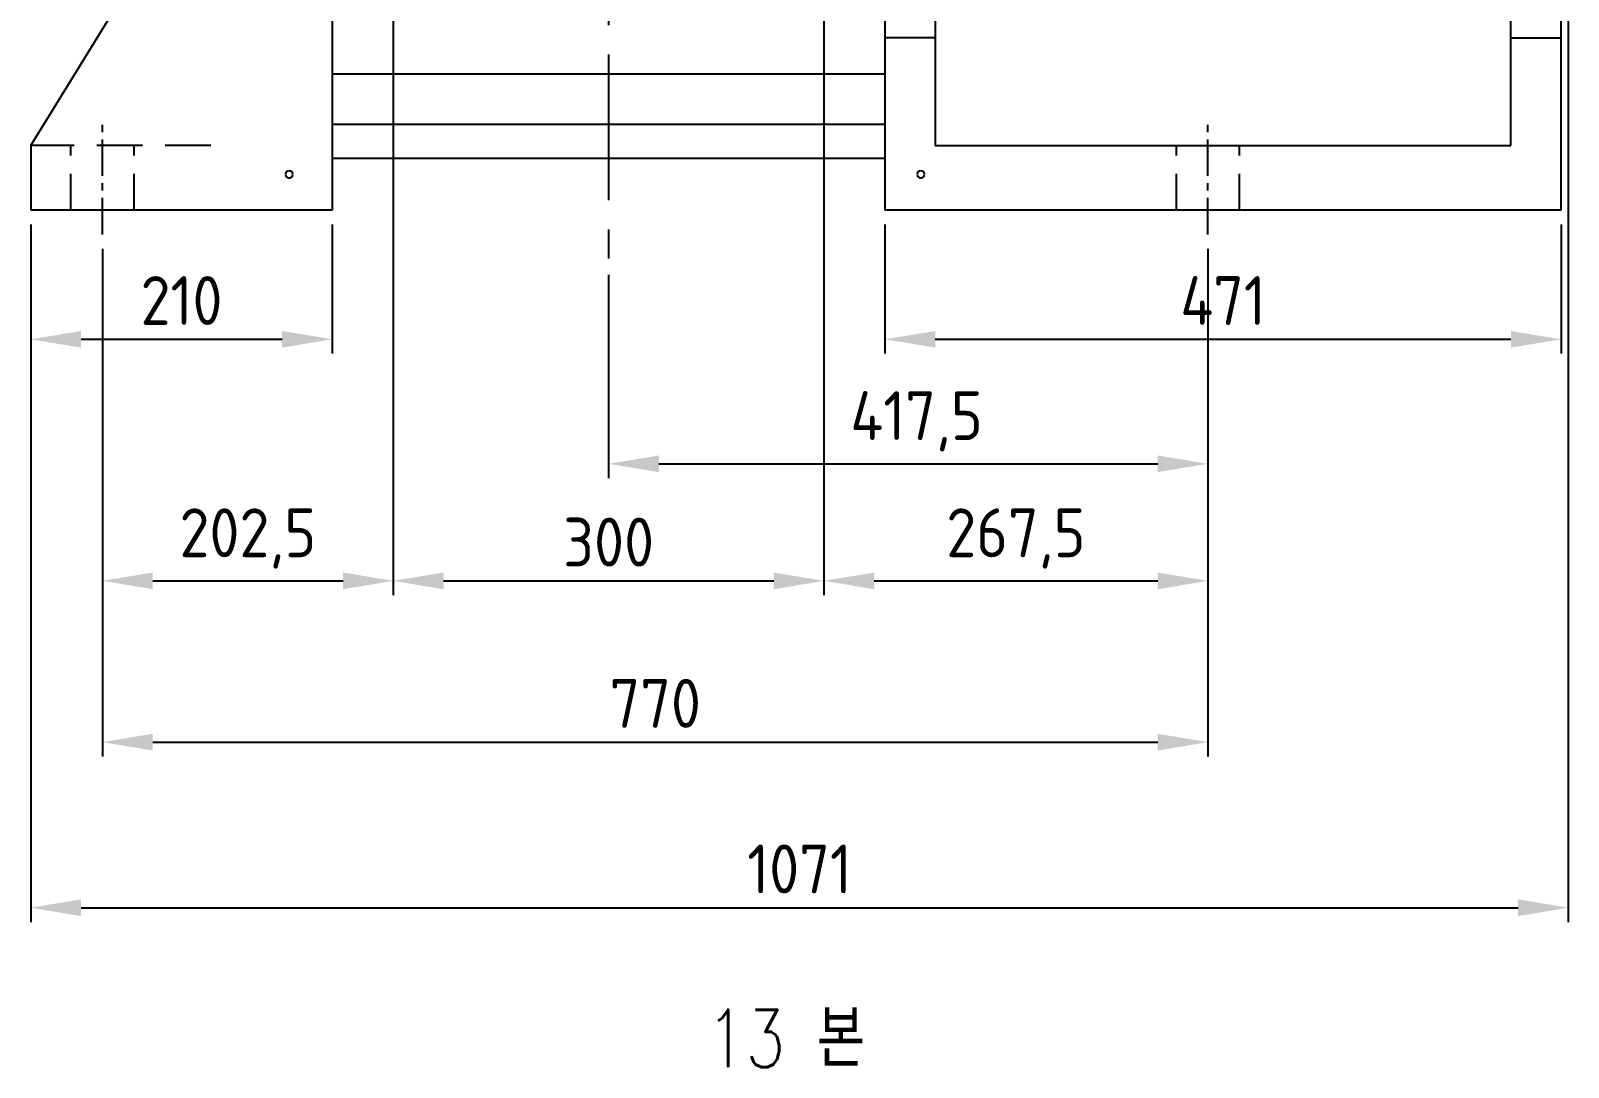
# Model space of a CAD drawing. Header units: millimetres. Extents: x -13 to 15102, y -1400 to 6249.
# Drawn here: x 10840 to 11911, y 342 to 1064 of the extents above; entities that cross this region are included whole.
import ezdxf

# ---------------------------------------------------------------- set-up
doc = ezdxf.new("R2010")
doc.units = ezdxf.units.MM
doc.header["$LTSCALE"] = 2
for name, pattern in [('CENTER', [10.16, 6.35, -1.27, 1.27, -1.27]), ('CENTER8', [6.35, 3.96875, -0.79375, 0.79375, -0.79375]), ('DASHED', [0.75, 0.5, -0.25]), ('HIDDEN2', [4.7625, 3.175, -1.5875])]:
    doc.linetypes.add(name, pattern=pattern)
for name, color, linetype in [('1轮廓实线层', 7, 'Continuous'), ('3中心线层', 1, 'CENTER8'), ('4虚线层', 6, 'DASHED')]:
    doc.layers.add(name, color=color, linetype=linetype)
doc.styles.add('ROMANS', font='romans.shx', dxfattribs={"width": 0.8, "height": 3})
doc.styles.get("Standard").update_dxf_attribs({"font": 'isocp.shx', "height": 34, "bigfont": 'whgtxt.shx'})
doc.dimstyles.new('ISO-25', dxfattribs={"dimtxt": 34, "dimasz": 35, "dimexe": 10, "dimexo": 10, "dimgap": 10, "dimtad": 1, "dimdec": 4, "dimtxsty": 'Standard', "dimcen": 2.5, "dimclrd": 3, "dimclre": 3, "dimclrt": 2, "dimadec": 1, "dimazin": 2, "dimtfac": 1, "dimtdec": 4, "dimtmove": 0, "dimatfit": 3, "dimfxl": 1, "dimarcsym": 0})

# ---------------------------------------------------------------- blocks, each defined once
blk = doc.blocks.new('*D4847')
at = {"color": 3, "lineweight": -2}
for p, q in [((11435, 929.1), (11435, 839.2)), ((11906, 929.1), (11906, 839.2)), ((11470, 849.2), (11871, 849.2))]:
    blk.add_line(p, q, dxfattribs=at)
at = {"color": 3}
for points in [[(11470, 855), (11470, 843.4), (11435, 849.2)], [(11871, 843.4), (11871, 855), (11906, 849.2)]]:
    blk.add_solid(points, dxfattribs=at)
at = {"layer": 'Defpoints', "color": 0}
for p in [(11435, 939.1), (11906, 939.1), (11906, 849.2)]:
    blk.add_point(p, dxfattribs=at)
at = {"color": 2, "insert": (11670.5, 876.2), "char_height": 34, "attachment_point": 5}
blk.add_mtext('471', dxfattribs=at)
blk = doc.blocks.new('*D4848')
at = {"color": 3, "lineweight": -2}
for p, q in [((11660, 912.3), (11660, 752.5)), ((11242.5, 894), (11242.5, 752.5)), ((11277.5, 762.5), (11625, 762.5))]:
    blk.add_line(p, q, dxfattribs=at)
at = {"color": 3}
for points in [[(11277.5, 768.3), (11277.5, 756.7), (11242.5, 762.5)], [(11625, 756.7), (11625, 768.3), (11660, 762.5)]]:
    blk.add_solid(points, dxfattribs=at)
at = {"layer": 'Defpoints', "color": 0}
for p in [(11660, 922.3), (11242.5, 904), (11660, 762.5)]:
    blk.add_point(p, dxfattribs=at)
at = {"color": 2, "insert": (11457, 792.1), "char_height": 34, "attachment_point": 5}
blk.add_mtext('417,5', dxfattribs=at)
blk = doc.blocks.new('*D4849')
at = {"color": 3, "lineweight": -2}
for p, q in [((10840, 929.1), (10840, 839.2)), ((11050, 929.1), (11050, 839.2)), ((10875, 849.2), (11015, 849.2))]:
    blk.add_line(p, q, dxfattribs=at)
at = {"color": 3}
for points in [[(10875, 855), (10875, 843.4), (10840, 849.2)], [(11015, 843.4), (11015, 855), (11050, 849.2)]]:
    blk.add_solid(points, dxfattribs=at)
at = {"layer": 'Defpoints', "color": 0}
for p in [(10840, 939.1), (11050, 939.1), (11050, 849.2)]:
    blk.add_point(p, dxfattribs=at)
at = {"color": 2, "insert": (10945, 876.2), "char_height": 34, "attachment_point": 5}
blk.add_mtext('210', dxfattribs=at)
blk = doc.blocks.new('*D4850')
at = {"color": 3, "lineweight": -2}
for p, q in [((10890, 912.3), (10890, 558.7)), ((11660, 912.3), (11660, 558.7)), ((10925, 568.7), (11625, 568.7))]:
    blk.add_line(p, q, dxfattribs=at)
at = {"color": 3}
for points in [[(10925, 574.5), (10925, 562.8), (10890, 568.7)], [(11625, 562.8), (11625, 574.5), (11660, 568.7)]]:
    blk.add_solid(points, dxfattribs=at)
at = {"layer": 'Defpoints', "color": 0}
for p in [(10890, 922.3), (11660, 922.3), (11660, 568.7)]:
    blk.add_point(p, dxfattribs=at)
at = {"color": 2, "insert": (11275, 595.7), "char_height": 34, "attachment_point": 5}
blk.add_mtext('770', dxfattribs=at)
blk = doc.blocks.new('*D4851')
at = {"color": 3, "lineweight": -2}
for p, q in [((11911, 1241.3), (11911, 443.4)), ((10840, 929.1), (10840, 443.4)), ((10875, 453.4), (11876, 453.4))]:
    blk.add_line(p, q, dxfattribs=at)
at = {"color": 3}
for points in [[(10875, 459.2), (10875, 447.5), (10840, 453.4)], [(11876, 447.5), (11876, 459.2), (11911, 453.4)]]:
    blk.add_solid(points, dxfattribs=at)
at = {"layer": 'Defpoints', "color": 0}
for p in [(11911, 1251.3), (10840, 939.1), (11911, 453.4)]:
    blk.add_point(p, dxfattribs=at)
at = {"color": 2, "insert": (11375.5, 480.4), "char_height": 34, "attachment_point": 5}
blk.add_mtext('1071', dxfattribs=at)
blk = doc.blocks.new('*D4855')
at = {"color": 3, "lineweight": -2}
for p, q in [((11092.5, 1337.5), (11092.5, 671)), ((10890, 912.3), (10890, 671)), ((10925, 681), (11057.5, 681))]:
    blk.add_line(p, q, dxfattribs=at)
at = {"color": 3}
for points in [[(10925, 686.8), (10925, 675.1), (10890, 681)], [(11057.5, 675.1), (11057.5, 686.8), (11092.5, 681)]]:
    blk.add_solid(points, dxfattribs=at)
at = {"layer": 'Defpoints', "color": 0}
for p in [(11092.5, 1347.5), (10890, 922.3), (11092.5, 681)]:
    blk.add_point(p, dxfattribs=at)
at = {"color": 2, "insert": (10991.2, 710.5), "char_height": 34, "attachment_point": 5}
blk.add_mtext('202,5', dxfattribs=at)
blk = doc.blocks.new('*D4856')
at = {"color": 3, "lineweight": -2}
for p, q in [((11092.5, 1337.5), (11092.5, 671)), ((11392.5, 1337.5), (11392.5, 671)), ((11127.5, 681), (11357.5, 681))]:
    blk.add_line(p, q, dxfattribs=at)
at = {"color": 3}
for points in [[(11127.5, 686.8), (11127.5, 675.1), (11092.5, 681)], [(11357.5, 675.1), (11357.5, 686.8), (11392.5, 681)]]:
    blk.add_solid(points, dxfattribs=at)
at = {"layer": 'Defpoints', "color": 0}
for p in [(11092.5, 1347.5), (11392.5, 1347.5), (11392.5, 681)]:
    blk.add_point(p, dxfattribs=at)
at = {"color": 2, "insert": (11242.5, 708), "char_height": 34, "attachment_point": 5}
blk.add_mtext('300', dxfattribs=at)
blk = doc.blocks.new('*D4857')
at = {"color": 3, "lineweight": -2}
for p, q in [((11392.5, 1337.5), (11392.5, 671)), ((11660, 912.3), (11660, 671)), ((11427.5, 681), (11625, 681))]:
    blk.add_line(p, q, dxfattribs=at)
at = {"color": 3}
for points in [[(11427.5, 686.8), (11427.5, 675.1), (11392.5, 681)], [(11625, 675.1), (11625, 686.8), (11660, 681)]]:
    blk.add_solid(points, dxfattribs=at)
at = {"layer": 'Defpoints', "color": 0}
for p in [(11392.5, 1347.5), (11660, 922.3), (11660, 681)]:
    blk.add_point(p, dxfattribs=at)
at = {"color": 2, "insert": (11526.2, 710.5), "char_height": 34, "attachment_point": 5}
blk.add_mtext('267,5', dxfattribs=at)

msp = doc.modelspace()

# ---------------------------------------------------------------- linework, layer by layer
at = {"layer": '1轮廓实线层'}
for p, q in [((11905.96325, 1059.05302), (11905.96325, 1343.29488)), ((11870.96325, 1059.05302), (11870.96325, 1300.19214)), ((10839.96327, 984.05304), (10959.96327, 1179.05303)), ((11049.96325, 1179.05303), (11049.96325, 939.05302)), ((11434.96327, 1180.43717), (11434.96327, 1059.05302)), ((11469.96326, 1180.43717), (11469.96326, 1059.05302)), ((11469.96326, 1059.05302), (11434.96327, 1059.05302)), ((11434.96327, 1059.05302), (11434.96327, 939.05302)), ((11469.96326, 1059.05302), (11469.96326, 984.05304)), ((11870.96325, 1059.05302), (11905.96325, 1059.05302)), ((11870.96325, 984.05304), (11870.96325, 1059.05302)), ((11905.96325, 939.05302), (11905.96325, 1059.05302)), ((11049.96325, 1034.05305), (11434.96327, 1034.05305)), ((11049.96325, 999.05302), (11434.96327, 999.05302)), ((10839.96327, 984.05304), (10839.96327, 939.05302)), ((11434.96327, 975.20193), (11049.96325, 975.20193)), ((11469.96326, 984.05304), (11870.96325, 984.05304)), ((11049.96325, 939.05302), (10839.96327, 939.05302)), ((11905.96325, 939.05302), (11434.96327, 939.05302))]:
    msp.add_line(p, q, dxfattribs=at)
at = {"layer": '1轮廓实线层', "color": 2, "linetype": 'HIDDEN2', "ltscale": 5}
msp.add_line((10965.41144, 984.05304), (10839.96327, 984.05304), dxfattribs=at)
at = {"layer": '1轮廓实线层'}
for centre, start, end in [((11019.96325, 964.05303), 0, 180), ((11019.96325, 964.05303), 180, 0), ((11459.96325, 964.05303), 0, 180), ((11459.96325, 964.05303), 180, 0)]:
    msp.add_arc(centre, 2.5, start, end, dxfattribs=at)
at = {"layer": '3中心线层', "linetype": 'CENTER', "ltscale": 8}
msp.add_line((11242.46327, 2510.63622), (11242.46327, 903.97883), dxfattribs=at)
at = {"layer": '3中心线层', "linetype": 'CENTER', "ltscale": 2}
for p, q in [((10889.96325, 922.29372), (10889.96325, 1003.0647)), ((11659.96325, 922.29372), (11659.96325, 1003.0647))]:
    msp.add_line(p, q, dxfattribs=at)
at = {"layer": '4虚线层', "color": 2, "linetype": 'HIDDEN2', "ltscale": 4}
for p, q in [((10867.96325, 939.05302), (10867.96325, 984.05304)), ((10911.96325, 939.05302), (10911.96325, 984.05304)), ((11637.96325, 939.05302), (11637.96325, 984.05304)), ((11681.96325, 939.05302), (11681.96325, 984.05304))]:
    msp.add_line(p, q, dxfattribs=at)

# ---------------------------------------------------------------- texts
at = {"color": 0, "insert": (11310.58333, 382.3004), "char_height": 40, "attachment_point": 1, "style": 'ROMANS'}
msp.add_mtext('{\\Fromans.shx,ghs.shx|c129;13 본}', dxfattribs=at)

# ---------------------------------------------------------------- dimensions: what is measured, and where the dimension line sits
at = {"color": 2}
for base, p1, p2, picture, middle in [((11092.46327, 680.95657), (10889.96325, 922.29372), (11092.46327, 1347.48528), '*D4855', (10991.21326, 710.50657)), ((11392.46328, 680.95657), (11092.46327, 1347.48528), (11392.46328, 1347.48528), '*D4856', (11242.46327, 707.95657)), ((11659.96325, 680.95657), (11392.46328, 1347.48528), (11659.96325, 922.29372), '*D4857', (11526.21327, 710.50657))]:
    dim = msp.add_linear_dim(base=base, p1=p1, p2=p2, dimstyle='ISO-25', dxfattribs=at)
    dim.commit()
    dim.dimension.update_dxf_attribs({"geometry": picture, "text_midpoint": middle})
at = {"color": 0}
for base, p1, p2, picture, middle in [((11910.96325, 453.36419), (10839.96327, 939.05302), (11910.96325, 1251.34145), '*D4851', (11375.46326, 480.36419)), ((11049.96325, 849.21366), (10839.96327, 939.05302), (11049.96325, 939.05302), '*D4849', (10944.96326, 876.21366)), ((11905.96325, 849.21366), (11434.96327, 939.05302), (11905.96325, 939.05302), '*D4847', (11670.46326, 876.21366)), ((11659.96325, 568.67488), (10889.96325, 922.29372), (11659.96325, 922.29372), '*D4850', (11274.96325, 595.67488))]:
    dim = msp.add_linear_dim(base=base, p1=p1, p2=p2, dimstyle='ISO-25', dxfattribs=at)
    dim.commit()
    dim.dimension.update_dxf_attribs({"geometry": picture, "text_midpoint": middle})
dim = msp.add_linear_dim(base=(11659.96325, 762.50503), p1=(11242.46327, 903.97883), p2=(11659.96325, 922.29372), dimstyle='ISO-25', dxfattribs=at)
dim.commit()
dim.dimension.update_dxf_attribs({"geometry": '*D4848', "text_midpoint": (11456.96326, 762.50503), "dimtype": 160})

doc.saveas('drawing.dxf')
